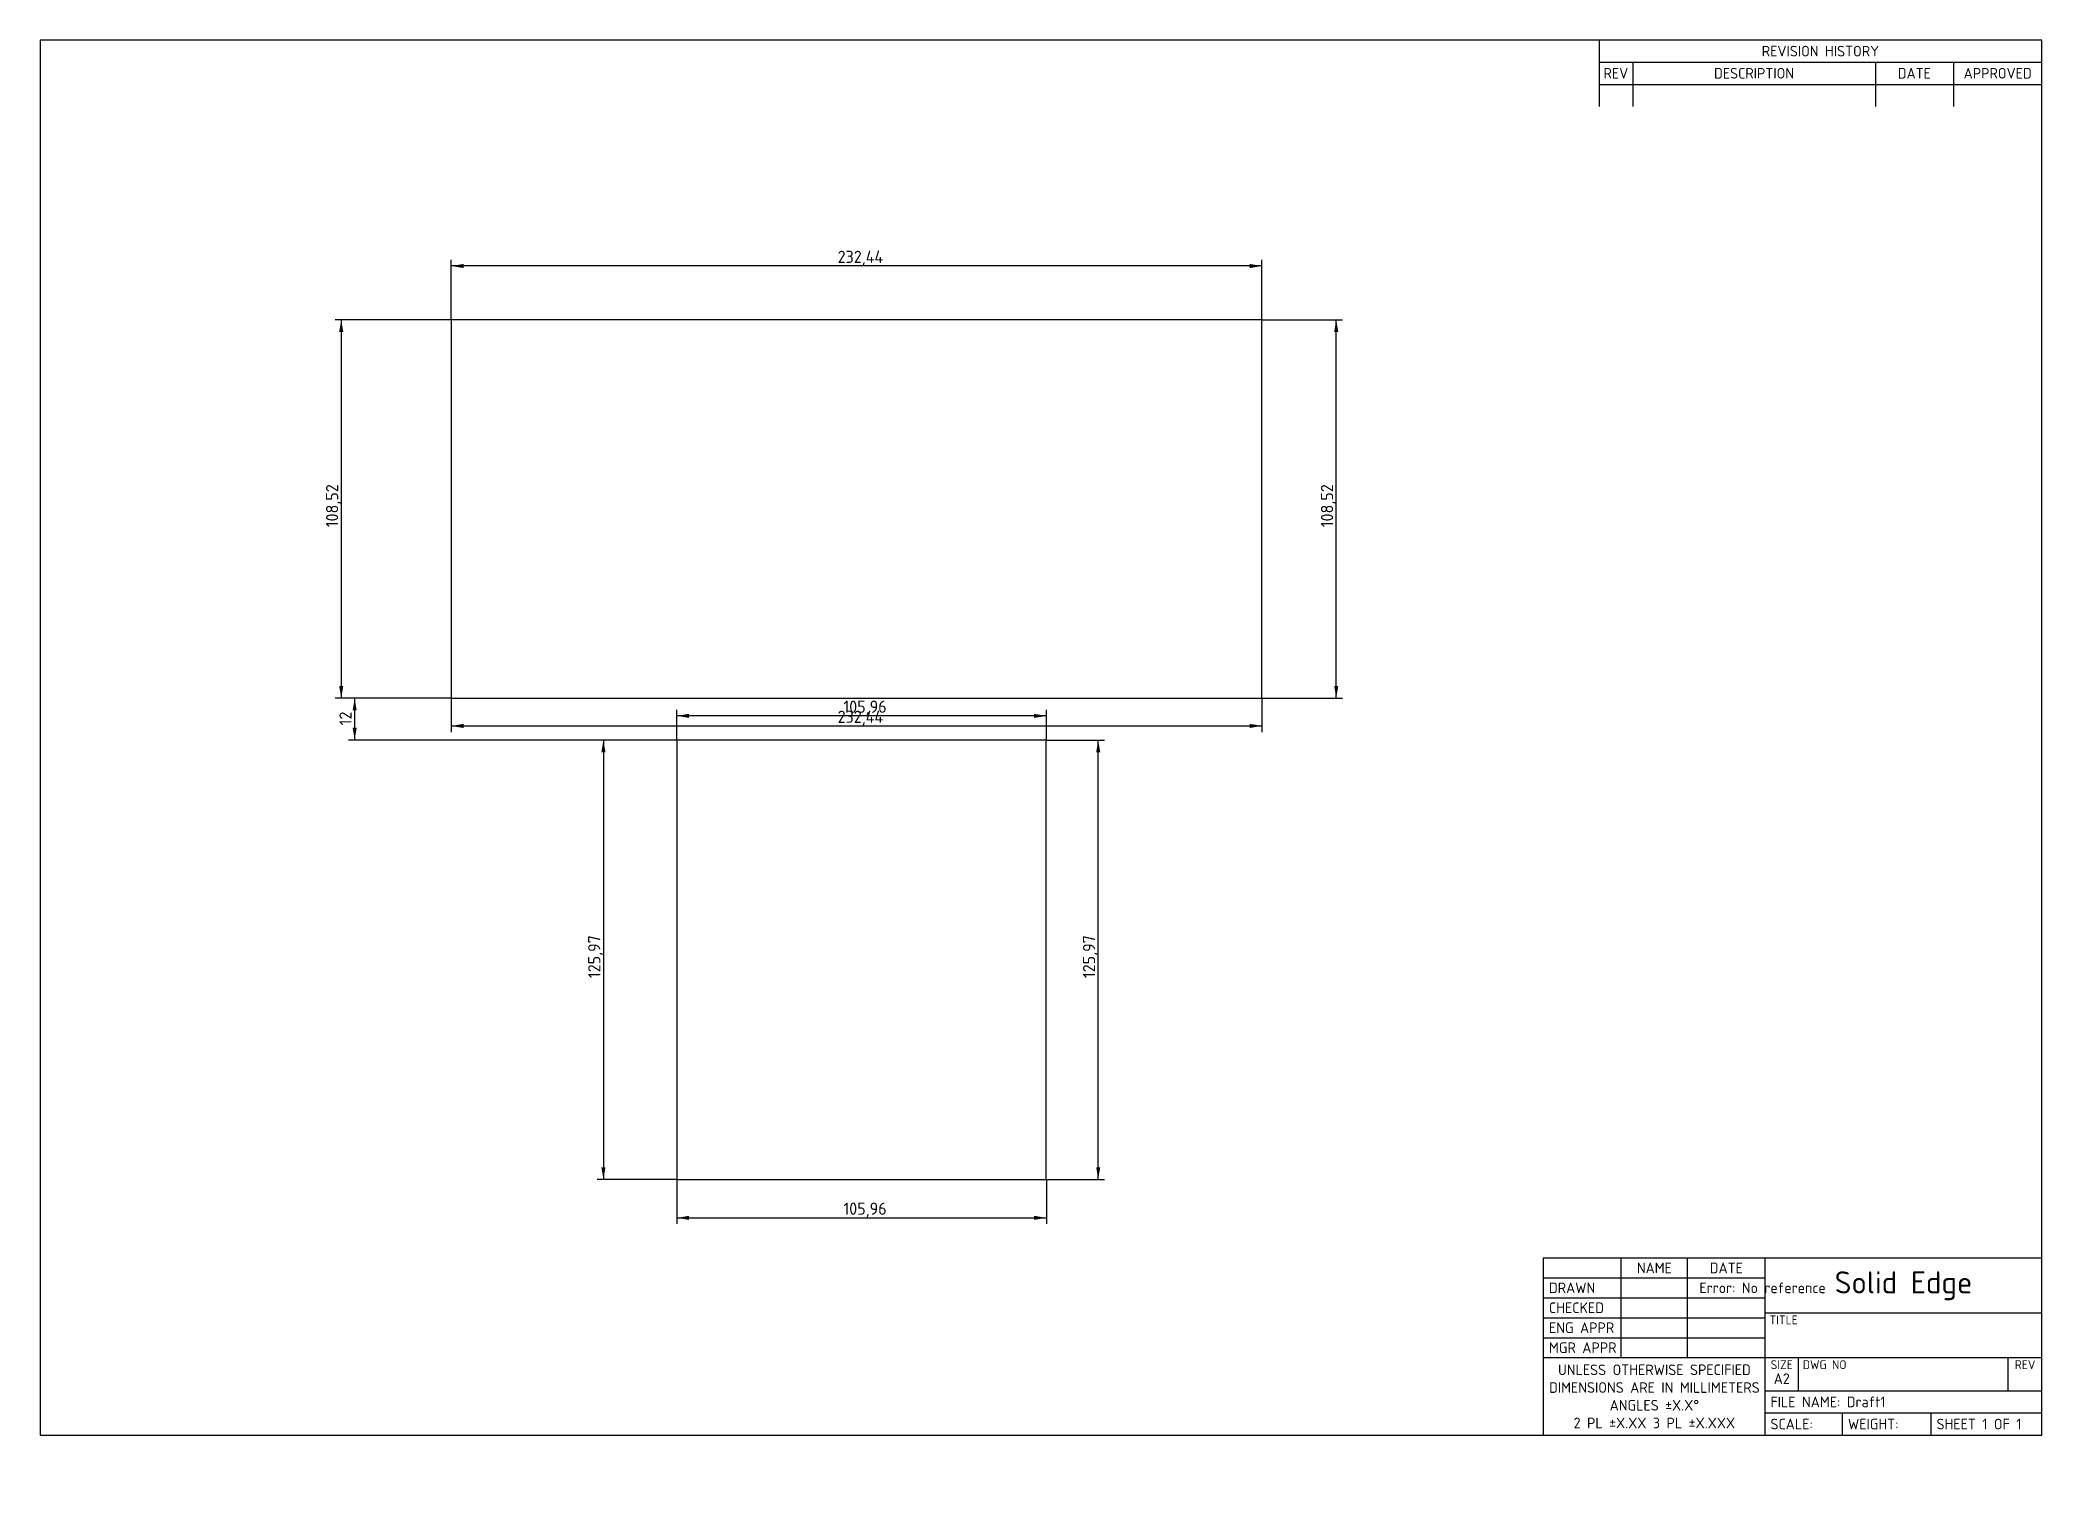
# Model space of a CAD drawing. Header units: millimetres. Extents: x 10 to 584, y -5 to 410.
import ezdxf
from ezdxf.entities.mleader import LeaderData, LeaderLine
from ezdxf.enums import TextEntityAlignment as Align
from ezdxf.math import Vec2, Vec3

# ---------------------------------------------------------------- set-up
doc = ezdxf.new("R2010")
doc.units = ezdxf.units.MM
doc.layers.add('Default', color=7, linetype='Continuous')
doc.styles.add('SEACAD_Solid_Edge_ISO', font='seiso.ttf')
doc.dimstyles.new('ISO_(mm)', dxfattribs={"dimtxt": 3.5, "dimasz": 3.5, "dimexe": 1.75, "dimexo": 0, "dimgap": 0.875, "dimtad": 1, "dimtxsty": 'SEACAD_Solid_Edge_ISO', "dimblk1": '_SE_FILLED', "dimblk2": '_SE_FILLED', "dimsah": 1, "dimcen": 1.75, "dimadec": 0, "dimazin": 0, "dimtfac": 0.5, "dimtmove": 0, "dimatfit": 3, "dimfxl": 1, "dimarcsym": 0})

# ---------------------------------------------------------------- blocks, each defined once
blk = doc.blocks.new('DMBLK1')
at = {"layer": 'Default', "linetype": 'Continuous'}
for points in [[(99.63, 217.8), (100.79, 217.8), (100.21, 221.3)], [(99.63, 212.8), (100.21, 209.3), (100.79, 212.8)]]:
    blk.add_hatch(color=7, dxfattribs=at).paths.add_polyline_path(points)
at = {"layer": 'Default', "color": 7, "linetype": 'Continuous'}
for p, q in [((127.92, 221.3), (98.46, 221.3)), ((100.21, 221.3), (100.21, 209.3)), ((192.57, 209.3), (98.46, 209.3))]:
    blk.add_line(p, q, dxfattribs=at)
at = {"layer": 'Default', "color": 7, "linetype": 'Continuous', "style": 'SEACAD_Solid_Edge_ISO'}
blk.add_text('12', height=3.5, rotation=90, dxfattribs=at).set_placement((95.84, 213.51), align=Align.TOP_LEFT)
blk = doc.blocks.new('_SE_FILLED')
at = {"color": 0}
blk.add_line((0, 0), (-1, 0), dxfattribs=at)
blk.add_solid([(0, 0), (-1, -0.1665), (-1, 0.1665), (0, 0)], dxfattribs=at)
blk = doc.blocks.new('DMBLK2')
at = {"layer": 'Default', "linetype": 'Continuous'}
for points in [[(95.78, 326.32), (96.95, 326.32), (96.36, 329.82)], [(95.78, 224.8), (96.36, 221.3), (96.95, 224.8)]]:
    blk.add_hatch(color=7, dxfattribs=at).paths.add_polyline_path(points)
at = {"layer": 'Default', "color": 7, "linetype": 'Continuous'}
for p, q in [((127.92, 329.82), (94.61, 329.82)), ((96.36, 329.82), (96.36, 221.3)), ((127.92, 221.3), (94.61, 221.3))]:
    blk.add_line(p, q, dxfattribs=at)
at = {"layer": 'Default', "color": 7, "linetype": 'Continuous', "style": 'SEACAD_Solid_Edge_ISO'}
blk.add_text('108,52', height=3.5, rotation=90, dxfattribs=at).set_placement((91.99, 270.31), align=Align.TOP_LEFT)
blk = doc.blocks.new('DMBLK3')
at = {"layer": 'Default', "linetype": 'Continuous'}
for points in [[(131.42, 345.8), (127.92, 345.22), (131.42, 344.63)], [(356.86, 345.8), (356.86, 344.63), (360.36, 345.22)]]:
    blk.add_hatch(color=7, dxfattribs=at).paths.add_polyline_path(points)
at = {"layer": 'Default', "color": 7, "linetype": 'Continuous'}
for p, q in [((127.92, 329.82), (127.92, 346.97)), ((360.36, 345.22), (127.92, 345.22)), ((360.36, 329.82), (360.36, 346.97))]:
    blk.add_line(p, q, dxfattribs=at)
at = {"layer": 'Default', "color": 7, "linetype": 'Continuous', "style": 'SEACAD_Solid_Edge_ISO'}
blk.add_text('232,44', height=3.5, dxfattribs=at).set_placement((238.69, 349.59), align=Align.TOP_LEFT)
blk = doc.blocks.new('DMBLK4')
at = {"layer": 'Default', "linetype": 'Continuous'}
for points in [[(382.23, 326.32), (381.65, 329.82), (381.07, 326.32)], [(382.23, 224.8), (381.07, 224.8), (381.65, 221.3)]]:
    blk.add_hatch(color=7, dxfattribs=at).paths.add_polyline_path(points)
at = {"layer": 'Default', "color": 7, "linetype": 'Continuous'}
for p, q in [((360.36, 329.82), (383.4, 329.82)), ((381.65, 221.3), (381.65, 329.82)), ((360.36, 221.3), (383.4, 221.3))]:
    blk.add_line(p, q, dxfattribs=at)
at = {"layer": 'Default', "color": 7, "linetype": 'Continuous', "style": 'SEACAD_Solid_Edge_ISO'}
blk.add_text('108,52', height=3.5, rotation=90, dxfattribs=at).set_placement((377.27, 270.31), align=Align.TOP_LEFT)
blk = doc.blocks.new('DMBLK5')
at = {"layer": 'Default', "linetype": 'Continuous'}
for points in [[(131.42, 212.76), (131.42, 213.93), (127.92, 213.35)], [(356.86, 212.76), (360.36, 213.35), (356.86, 213.93)]]:
    blk.add_hatch(color=7, dxfattribs=at).paths.add_polyline_path(points)
at = {"layer": 'Default', "color": 7, "linetype": 'Continuous'}
for p, q in [((127.92, 221.3), (127.92, 211.6)), ((360.36, 221.3), (360.36, 211.6)), ((127.92, 213.35), (360.36, 213.35))]:
    blk.add_line(p, q, dxfattribs=at)
at = {"layer": 'Default', "color": 7, "linetype": 'Continuous', "style": 'SEACAD_Solid_Edge_ISO'}
blk.add_text('232,44', height=3.5, dxfattribs=at).set_placement((238.69, 217.72), align=Align.TOP_LEFT)
blk = doc.blocks.new('DMBLK6')
at = {"layer": 'Default', "linetype": 'Continuous'}
for points in [[(313.99, 205.8), (313.41, 209.3), (312.82, 205.8)], [(313.99, 86.83), (312.82, 86.83), (313.41, 83.33)]]:
    blk.add_hatch(color=7, dxfattribs=at).paths.add_polyline_path(points)
at = {"layer": 'Default', "color": 7, "linetype": 'Continuous'}
for p, q in [((298.53, 209.3), (315.16, 209.3)), ((313.41, 83.33), (313.41, 209.3)), ((298.53, 83.33), (315.16, 83.33))]:
    blk.add_line(p, q, dxfattribs=at)
at = {"layer": 'Default', "color": 7, "linetype": 'Continuous', "style": 'SEACAD_Solid_Edge_ISO'}
blk.add_text('125,97', height=3.5, rotation=90, dxfattribs=at).set_placement((309.03, 141.03), align=Align.TOP_LEFT)
blk = doc.blocks.new('DMBLK7')
at = {"layer": 'Default', "linetype": 'Continuous'}
for points in [[(196.07, 216.81), (192.57, 216.23), (196.07, 215.64)], [(295.03, 216.81), (295.03, 215.64), (298.53, 216.23)]]:
    blk.add_hatch(color=7, dxfattribs=at).paths.add_polyline_path(points)
at = {"layer": 'Default', "color": 7, "linetype": 'Continuous'}
for p, q in [((192.57, 209.3), (192.57, 217.98)), ((298.53, 216.23), (192.57, 216.23)), ((298.53, 209.3), (298.53, 217.98))]:
    blk.add_line(p, q, dxfattribs=at)
at = {"layer": 'Default', "color": 7, "linetype": 'Continuous', "style": 'SEACAD_Solid_Edge_ISO'}
blk.add_text('105,96', height=3.5, dxfattribs=at).set_placement((240.34, 220.6), align=Align.TOP_LEFT)
blk = doc.blocks.new('DMBLK8')
at = {"layer": 'Default', "linetype": 'Continuous'}
for points in [[(170.95, 205.8), (172.12, 205.8), (171.53, 209.3)], [(170.95, 86.83), (171.53, 83.33), (172.12, 86.83)]]:
    blk.add_hatch(color=7, dxfattribs=at).paths.add_polyline_path(points)
at = {"layer": 'Default', "color": 7, "linetype": 'Continuous'}
for p, q in [((192.57, 209.3), (169.78, 209.3)), ((171.53, 209.3), (171.53, 83.33)), ((192.57, 83.33), (169.78, 83.33))]:
    blk.add_line(p, q, dxfattribs=at)
at = {"layer": 'Default', "color": 7, "linetype": 'Continuous', "style": 'SEACAD_Solid_Edge_ISO'}
blk.add_text('125,97', height=3.5, rotation=90, dxfattribs=at).set_placement((167.16, 141.03), align=Align.TOP_LEFT)
blk = doc.blocks.new('DMBLK9')
at = {"layer": 'Default', "linetype": 'Continuous'}
for points in [[(196.07, 71.72), (196.07, 72.88), (192.57, 72.3)], [(295.03, 71.72), (298.53, 72.3), (295.03, 72.88)]]:
    blk.add_hatch(color=7, dxfattribs=at).paths.add_polyline_path(points)
at = {"layer": 'Default', "color": 7, "linetype": 'Continuous'}
for p, q in [((192.57, 83.33), (192.57, 70.55)), ((298.53, 83.33), (298.53, 70.55)), ((192.57, 72.3), (298.53, 72.3))]:
    blk.add_line(p, q, dxfattribs=at)
at = {"layer": 'Default', "color": 7, "linetype": 'Continuous', "style": 'SEACAD_Solid_Edge_ISO'}
blk.add_text('105,96', height=3.5, dxfattribs=at).set_placement((240.34, 76.68), align=Align.TOP_LEFT)
blk = doc.blocks.new('_Dot')
at = {"color": 0, "linetype": 'ByBlock', "lineweight": -2}
blk.add_line((-0.5, 0), (-1, 0), dxfattribs=at)
at = {"color": 0, "linetype": 'ByBlock', "const_width": 0.5}
blk.add_lwpolyline([(-0.25, 0, 1), (0.25, 0, 1)], format="xyb", close=True, dxfattribs=at)

msp = doc.modelspace()

# ---------------------------------------------------------------- linework, layer by layer
at = {"layer": 'Default', "color": 7, "linetype": 'Continuous'}
for p, q in [((584, 410), (10, 410)), ((10, 410), (10, 10)), ((457, 410), (457, 390.95)), ((584, 10), (584, 410)), ((457, 403.65), (584, 403.65)), ((466.652, 403.65), (466.652, 390.95)), ((536.248, 403.65), (536.248, 390.95)), ((558.6, 403.65), (558.6, 390.95)), ((457, 397.3), (584, 397.3)), ((360.356, 329.823), (127.918, 329.823)), ((127.918, 329.823), (127.918, 221.301)), ((360.356, 221.301), (360.356, 329.823)), ((127.918, 221.301), (360.356, 221.301)), ((298.527, 209.301), (192.57, 209.301)), ((192.57, 209.301), (192.57, 83.333)), ((298.527, 83.333), (298.527, 209.301)), ((192.57, 83.333), (298.527, 83.333)), ((441.125, 10), (441.125, 60.8)), ((441.125, 60.8), (584, 60.8)), ((463.35, 32.225), (463.35, 60.8)), ((482.4, 32.225), (482.4, 60.8)), ((504.625, 10), (504.625, 60.8)), ((441.125, 55.085), (504.625, 55.085)), ((441.125, 49.37), (504.625, 49.37)), ((441.125, 43.655), (504.625, 43.655)), ((504.625, 45.052), (584, 45.052)), ((441.125, 37.94), (504.625, 37.94)), ((441.125, 32.225), (584, 32.225)), ((514.15, 22.7), (514.15, 32.098)), ((574.348, 22.7), (574.348, 32.098)), ((504.625, 22.7), (584, 22.7)), ((504.625, 16.35), (584, 16.35)), ((526.85, 10), (526.85, 16.35)), ((552.25, 10), (552.25, 16.35)), ((10, 10), (584, 10))]:
    msp.add_line(p, q, dxfattribs=at)

# ---------------------------------------------------------------- texts
at = {"layer": 'Default'}
for s, insert, char_height, width, attachment_point in [('{\\fSolid Edge ISO|b0||i0||c0|p34;\\C7;\\H3.048;\\W1.;REVISION HISTORY}', (520.5, 406.825), 3.048, 127, 5), ('{\\fSolid Edge ISO|b0||i0||c0|p34;\\C7;\\H3.048;\\W1.;REV}', (461.826, 400.475), 3.048, 9.652, 5), ('{\\fSolid Edge ISO|b0||i0||c0|p34;\\C7;\\H3.048;\\W1.;DESCRIPTION}', (501.45, 400.475), 3.048, 69.596, 5), ('{\\fSolid Edge ISO|b0||i0||c0|p34;\\C7;\\H3.048;\\W1.;DATE}', (547.424, 400.475), 3.048, 22.352, 5), ('{\\fSolid Edge ISO|b0||i0||c0|p34;\\C7;\\H3.048;\\W1.;APPROVED}', (571.3, 400.475), 3.048, 25.4, 5), ('{\\fSolid Edge ISO|b0||i0||c0|p34;\\C7;\\H3.048;\\W1.;NAME}', (472.875, 57.943), 3.048, 19.05, 5), ('{\\fSolid Edge ISO|b0||i0||c0|p34;\\C7;\\H3.048;\\W1.;DATE}', (493.512, 57.943), 3.048, 22.225, 5), ('{\\fSolid Edge ISO|b0||i0||c0|p34;\\C7;\\H3.048;\\W1.;DRAWN}', (442.649, 52.227), 3.048, 20.701, 4), ('{\\fSolid Edge ISO|b1||i0||c0|p34;\\C7;\\H6.35;\\W1.;Solid Edge}', (544.312, 52.831), 6.35, 79.375, 5), ('{\\fSolid Edge ISO|b0||i0||c0|p34;\\C7;\\H3.048;\\W1.;CHECKED}', (442.649, 46.513), 3.048, 20.701, 4), ('{\\fSolid Edge ISO|b0||i0||c0|p34;\\C7;\\H3.048;\\W1.;ENG APPR}', (442.649, 40.797), 3.048, 20.701, 4), ('{\\fSolid Edge ISO|b0||i0||c0|p34;\\C7;\\H2.54;\\W1.;TITLE}', (505.895, 44.302), 2.54, 78.105, 1), ('{\\fSolid Edge ISO|b0||i0||c0|p34;\\C7;\\H3.048;\\W1.;MGR APPR}', (442.649, 35.083), 3.048, 20.701, 4), ('{\\fSolid Edge ISO|b0||i0||c0|p34;\\C7;\\H3.048;\\W1.;UNLESS OTHERWISE SPECIFIED\\P}{\\fSolid Edge ISO|b0||i0||c0|p34;\\C7;\\H3.048;\\W1.;DIMENSIONS ARE IN MILLIMETERS\\P}{\\fSolid Edge ISO|b0||i0||c0|p34;\\C7;\\H3.048;\\W1.;ANGLES ±X.X°\\P}{\\fSolid Edge ISO|b0||i0||c0|p34;\\C7;\\H3.048;\\W1.;2 PL ±X.XX 3 PL ±X.XXX}', (472.875, 21.113), 3.048, 63.5, 5), ('{\\fSolid Edge ISO|b0||i0||c0|p34;\\C7;\\H2.54;\\W1.;SIZE}', (509.387, 31.475), 2.54, 9.525, 2), ('{\\fSolid Edge ISO|b0||i0||c0|p34;\\C7;\\H2.54;\\W1.;DWG NO}', (515.42, 31.475), 2.54, 58.928, 1), ('{\\fSolid Edge ISO|b0||i0||c0|p34;\\C7;\\H2.54;\\W1.;REV}', (579.174, 31.475), 2.54, 9.652, 2), ('{\\fSolid Edge ISO|b1||i0||c0|p34;\\C7;\\H3.048;\\W1.;A2}', (509.387, 26.192), 3.048, 9.525, 5), ('{\\fSolid Edge ISO|b0||i0||c0|p34;\\C7;\\H3.048;\\W1.;SCALE:}', (506.149, 13.175), 3.048, 20.701, 4), ('{\\fSolid Edge ISO|b0||i0||c0|p34;\\C7;\\H3.048;\\W1.;WEIGHT:}', (528.374, 13.175), 3.048, 23.876, 4)]:
    msp.add_mtext(s, dxfattribs=dict(at, insert=insert, char_height=char_height, width=width, attachment_point=attachment_point))

# ---------------------------------------------------------------- dimensions: what is measured, and where the dimension line sits
at = {"layer": 'Default', "color": 7, "linetype": 'Continuous'}
for base, p1, p2, picture, middle in [((127.918, 345.217), (360.356, 329.823), (127.918, 329.823), 'DMBLK3', (244.137, 345.217)), ((192.57, 216.228), (298.527, 209.301), (192.57, 209.301), 'DMBLK7', (245.548, 216.228))]:
    dim = msp.add_linear_dim(base=base, p1=p1, p2=p2, text='\\A1;<>', dimstyle='ISO_(mm)', dxfattribs=at)
    dim.commit()
    dim.dimension.update_dxf_attribs({"geometry": picture, "text_midpoint": middle, "dimtype": 160})
for base, p1, p2, angle, picture, middle, dimtype in [((96.362, 329.823), (127.918, 329.823), (127.918, 221.301), 270, 'DMBLK2', (96.362, 275.562), 161), ((381.65, 221.301), (360.356, 221.301), (360.356, 329.823), 90, 'DMBLK4', (381.65, 275.562), 161), ((100.211, 209.301), (127.918, 221.301), (192.57, 209.301), 90, 'DMBLK1', (100.211, 215.301), 160), ((127.918, 213.348), (127.918, 221.301), (360.356, 221.301), 0, 'DMBLK5', (244.137, 213.348), 161), ((171.533, 209.301), (192.57, 209.301), (192.57, 83.333), 270, 'DMBLK8', (171.533, 146.317), 161), ((313.407, 83.333), (298.527, 83.333), (298.527, 209.301), 90, 'DMBLK6', (313.407, 146.317), 161), ((192.57, 72.302), (192.57, 83.333), (298.527, 83.333), 0, 'DMBLK9', (245.548, 72.302), 161)]:
    dim = msp.add_linear_dim(base=base, p1=p1, p2=p2, angle=angle, text='\\A1;<>', dimstyle='ISO_(mm)', dxfattribs=at)
    dim.commit()
    dim.dimension.update_dxf_attribs({"geometry": picture, "text_midpoint": middle, "dimtype": dimtype})

# ---------------------------------------------------------------- leaders
ml = msp.add_multileader_mtext('Standard', dxfattribs=at)
ml.set_content('{\\pxsm0.9;\\fSolid Edge ISO|b0||i0||c0|p34;\\W1.; Error: No reference\\P}', color=256)
ml.set_leader_properties()
ml.set_arrow_properties(name='DOT')
ml.build(insert=Vec2(0, 0))
ml.multileader.update_dxf_attribs({"leader_type": 0, "dogleg_length": 0, "arrow_head_size": 3.048})
ctx = ml.context
ctx.base_point, ctx.char_height, ctx.arrow_head_size, ctx.landing_gap_size = Vec3(481.924, 52.218), 3.048, 3.048, 1.067
ctx.mtext.insert = Vec3(483.924, 53.752)
ml = msp.add_multileader_mtext('Standard', dxfattribs=at)
ml.set_content('{\\pxsm0.9;\\fSolid Edge ISO|b0||i0||c0|p34;\\W1.;FILE NAME: Draft1\\P}', color=256)
ml.set_leader_properties()
ml.set_arrow_properties(name='DOT')
ml.build(insert=Vec2(0, 0))
ml.multileader.update_dxf_attribs({"leader_type": 0, "dogleg_length": 0, "arrow_head_size": 3.048})
ctx = ml.context
ctx.base_point, ctx.char_height, ctx.arrow_head_size, ctx.landing_gap_size = Vec3(504.149, 19.52), 3.048, 3.048, 1.067
ctx.mtext.insert = Vec3(506.149, 21.049)
ml = msp.add_multileader_mtext('Standard', dxfattribs=at)
ml.set_content('{\\pxsm0.9;\\fSolid Edge ISO|b0||i0||c0|p34;\\W1.;SHEET 1 OF 1\\P}', color=256)
ml.set_leader_properties()
ml.set_arrow_properties(name='DOT')
ml.build(insert=Vec2(0, 0))
ml.multileader.update_dxf_attribs({"leader_type": 0, "dogleg_length": 0, "arrow_head_size": 3.048})
ctx = ml.context
ctx.base_point, ctx.char_height, ctx.arrow_head_size, ctx.landing_gap_size = Vec3(551.774, 13.16), 3.048, 3.048, 1.067
ctx.mtext.insert = Vec3(553.774, 14.699)

doc.saveas('drawing.dxf')
